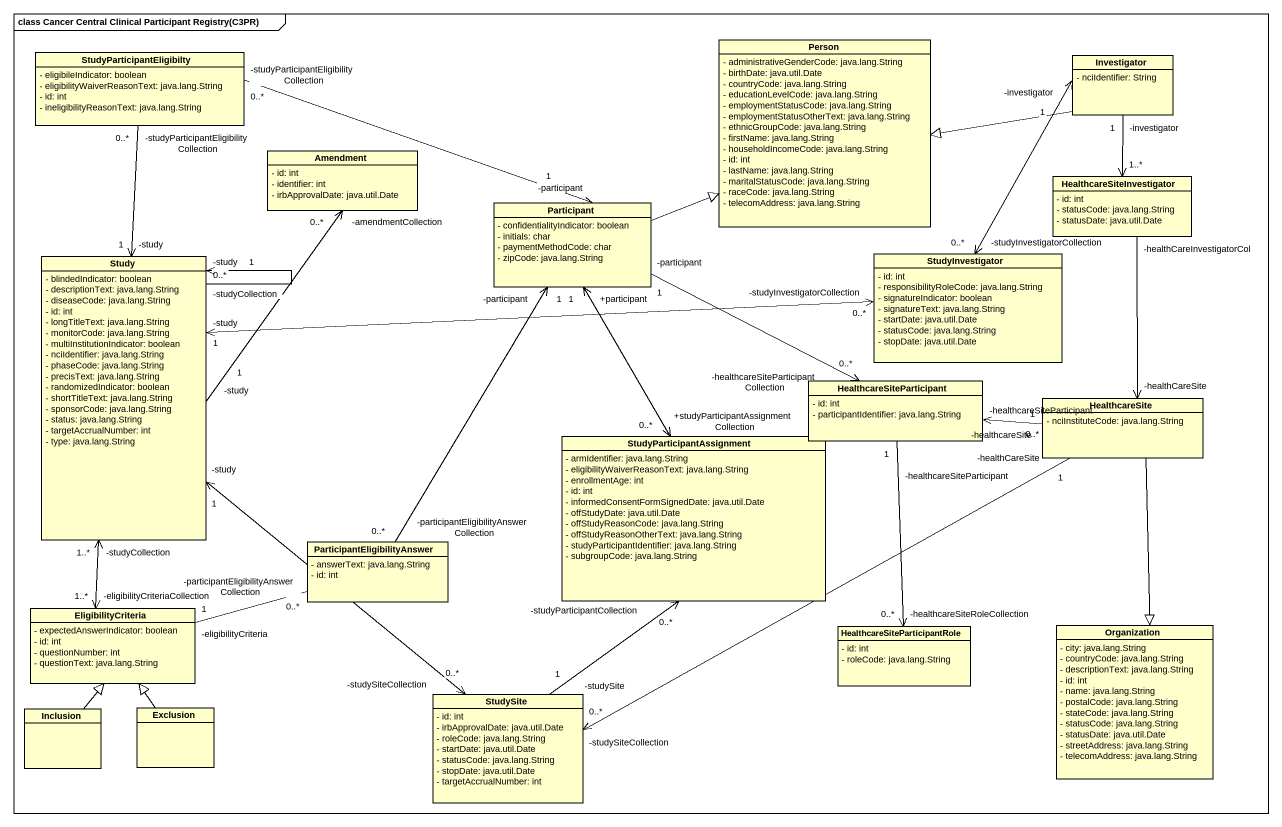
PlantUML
@startuml
mainframe class Cancer Central Clinical Participant Registry(C3PR)
hide circle
hide empty members
skinparam classAttributeIconSize 0
class StudyParticipantEligibilty {
  - eligibileIndicator: boolean
  - eligibilityWaiverReasonText: java.lang.String
  - id: int
  - ineligibilityReasonText: java.lang.String
}
class "Person" as Person_ {
  - administrativeGenderCode: java.lang.String
  - birthDate: java.util.Date
  - countryCode: java.lang.String
  - educationLevelCode: java.lang.String
  - employmentStatusCode: java.lang.String
  - employmentStatusOtherText: java.lang.String
  - ethnicGroupCode: java.lang.String
  - firstName: java.lang.String
  - householdIncomeCode: java.lang.String
  - id: int
  - lastName: java.lang.String
  - maritalStatusCode: java.lang.String
  - raceCode: java.lang.String
  - telecomAddress: java.lang.String
}
class Investigator {
  - nciIdentifier: String
}
class Amendment {
  - id: int
  - identifier: int
  - irbApprovalDate: java.util.Date
}
class "Participant" as Participant_ {
  - confidentialityIndicator: boolean
  - initials: char
  - paymentMethodCode: char
  - zipCode: java.lang.String
}
class HealthcareSiteInvestigator {
  - id: int
  - statusCode: java.lang.String
  - statusDate: java.util.Date
}
class Study {
  - blindedIndicator: boolean
  - descriptionText: java.lang.String
  - diseaseCode: java.lang.String
  - id: int
  - longTitleText: java.lang.String
  - monitorCode: java.lang.String
  - multiInstitutionIndicator: boolean
  - nciIdentifier: java.lang.String
  - phaseCode: java.lang.String
  - precisText: java.lang.String
  - randomizedIndicator: boolean
  - shortTitleText: java.lang.String
  - sponsorCode: java.lang.String
  - status: java.lang.String
  - targetAccrualNumber: int
  - type: java.lang.String
}
class StudyInvestigator {
  - id: int
  - responsibilityRoleCode: java.lang.String
  - signatureIndicator: boolean
  - signatureText: java.lang.String
  - startDate: java.util.Date
  - statusCode: java.lang.String
  - stopDate: java.util.Date
}
class HealthcareSiteParticipant {
  - id: int
  - participantIdentifier: java.lang.String
}
class HealthcareSite {
  - nciInstituteCode: java.lang.String
}
class StudyParticipantAssignment {
  - armIdentifier: java.lang.String
  - eligibilityWaiverReasonText: java.lang.String
  - enrollmentAge: int
  - id: int
  - informedConsentFormSignedDate: java.util.Date
  - offStudyDate: java.util.Date
  - offStudyReasonCode: java.lang.String
  - offStudyReasonOtherText: java.lang.String
  - studyParticipantIdentifier: java.lang.String
  - subgroupCode: java.lang.String
}
class ParticipantEligibilityAnswer {
  - answerText: java.lang.String
  - id: int
}
class EligibilityCriteria {
  - expectedAnswerIndicator: boolean
  - id: int
  - questionNumber: int
  - questionText: java.lang.String
}
class "HealthcareSiteParticipantRole" as HealthcareSiteParticipantRol {
  - id: int
  - roleCode: java.lang.String
}
class Organization {
  - city: java.lang.String
  - countryCode: java.lang.String
  - descriptionText: java.lang.String
  - id: int
  - name: java.lang.String
  - postalCode: java.lang.String
  - stateCode: java.lang.String
  - statusCode: java.lang.String
  - statusDate: java.util.Date
  - streetAddress: java.lang.String
  - telecomAddress: java.lang.String
}
class Inclusion
class Exclusion
class StudySite {
  - id: int
  - irbApprovalDate: java.util.Date
  - roleCode: java.lang.String
  - startDate: java.util.Date
  - statusCode: java.lang.String
  - stopDate: java.util.Date
  - targetAccrualNumber: int
}
StudyParticipantEligibilty "-studyParticipantEligibilityCollection\n0..*" --> "-study\n1" Study
Investigator -left-|> Person_
Investigator "-investigator\n1" --> "1..*" HealthcareSiteInvestigator
Amendment "-amendmentCollection\n0..*" <-- "-study\n1" Study
Participant_ "-participant\n1" <-left- "-studyParticipantEligibilityCollection\n0..*" StudyParticipantEligibilty
Participant_ -right-|> Person_
Participant_ "-participant\n1" -right-> "-healthcareSiteParticipantCollection\n0..*" HealthcareSiteParticipant
HealthcareSiteInvestigator "-healthCareInvestigatorCol" --> "-healthCareSite" HealthcareSite
Study "-studyCollection\n0..*" --> "-study\n1" Study
StudyInvestigator "-studyInvestigatorCollection\n0..*" <-up-> "-investigator\n1" Investigator
StudyInvestigator "-studyInvestigatorCollection\n0..*" <-left-> "-study\n1" Study
HealthcareSiteParticipant "-healthcareSiteParticipant\n1" --> "-healthcareSiteRoleCollection\n0..*" HealthcareSiteParticipantRol
HealthcareSite "-healthcareSite\n1" -left-> "-healthcareSiteParticipant\n0..*" HealthcareSiteParticipant
HealthcareSite --|> Organization
StudyParticipantAssignment "+studyParticipantAssignmentCollection\n0..*" <-up-> "+participant\n1" Participant_
StudyParticipantAssignment "-studyParticipantCollection\n0..*" <-- "-studySite\n1" StudySite
ParticipantEligibilityAnswer "-participantEligibilityAnswerCollection\n0..*" -up-> "-participant\n1" Participant_
ParticipantEligibilityAnswer "-participantEligibilityAnswerCollection\n0..*" -left- "-eligibilityCriteria\n1" EligibilityCriteria
EligibilityCriteria "-eligibilityCriteriaCollection\n1..*" <-up-> "-studyCollection\n1..*" Study
Inclusion -up-|> EligibilityCriteria
Exclusion -up-|> EligibilityCriteria
StudySite "-studySiteCollection\n0..*" <-up-> "-study\n1" Study
StudySite "-studySiteCollection\n0..*" <-right- "-healthCareSite\n1" HealthcareSite
@enduml
